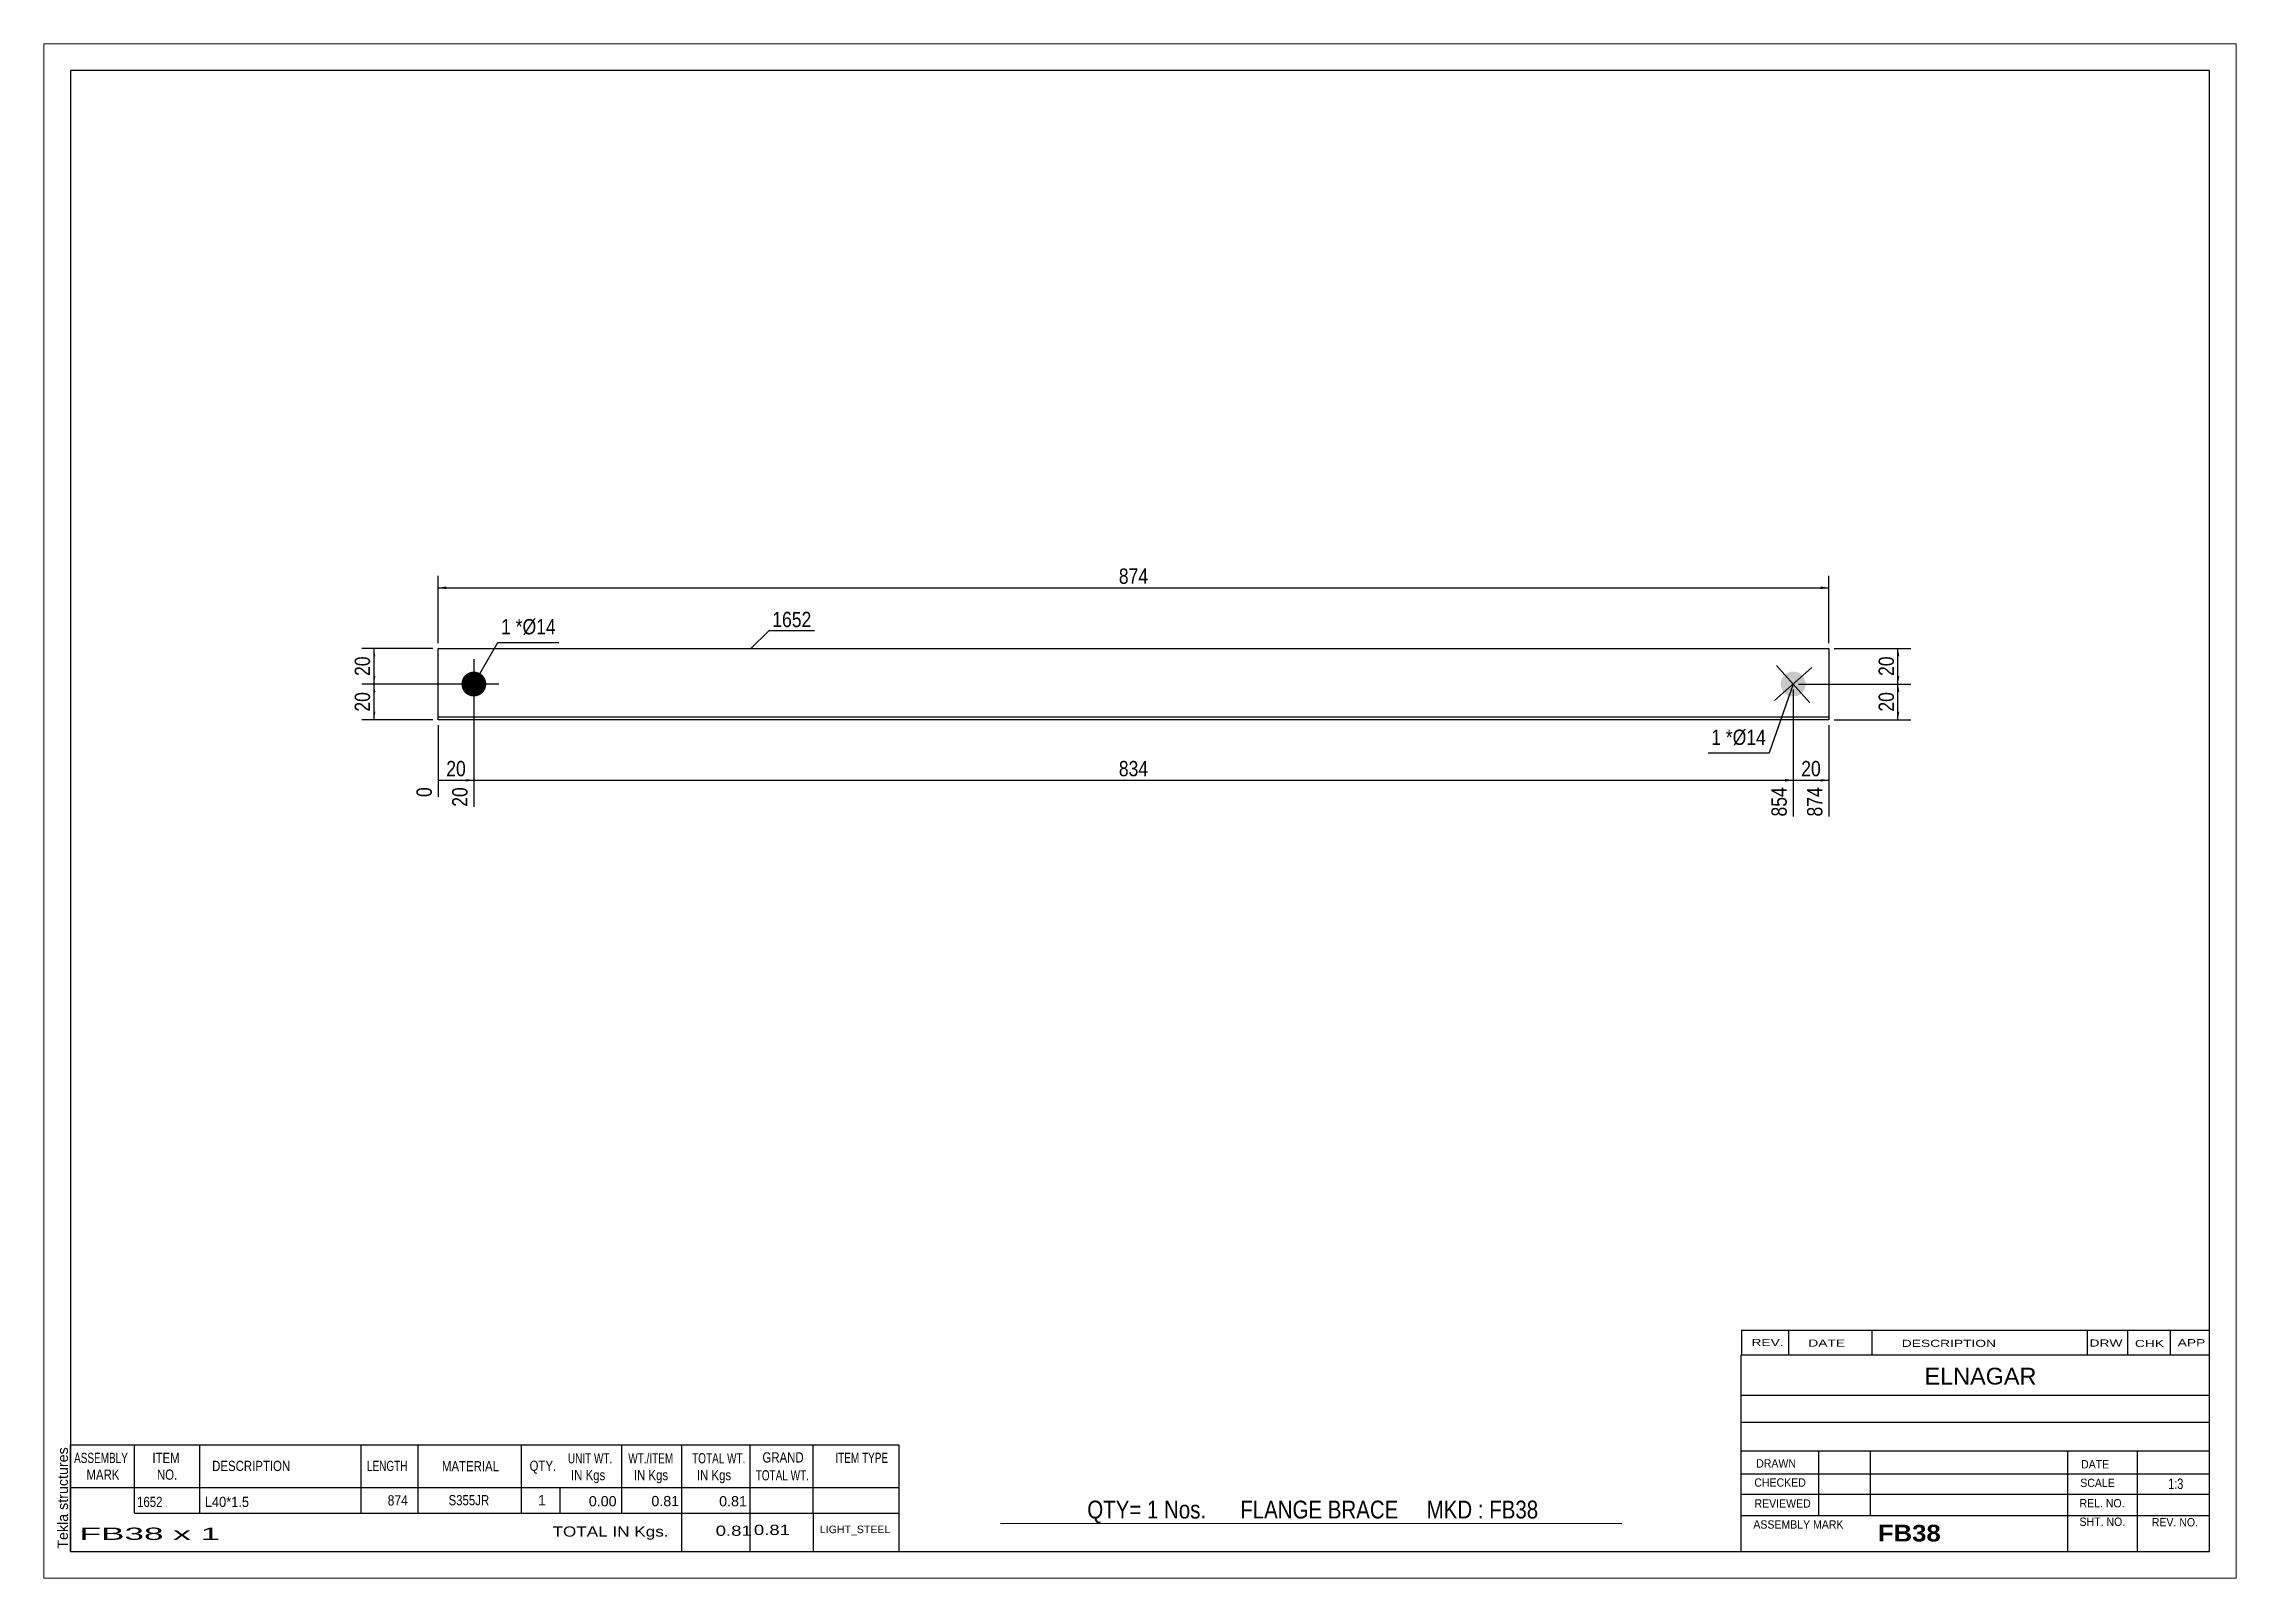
# Paper-space layout 'Layout1' of a CAD drawing. Header units: millimetres. Extents: x 0 to 410, y 0 to 287.
# The model-space entities are those that its viewports show. They can reach past a viewport. Long polylines and large blocks are cut down to what shows.
import ezdxf

# ---------------------------------------------------------------- set-up
doc = ezdxf.new("R2010")
doc.units = ezdxf.units.MM
doc.layers.add('Viewport layer', color=7, linetype='Continuous', plot=False)
doc.styles.add('Arial', font='ARIAL.TTF', dxfattribs={"height": 0.2})
doc.styles.add('Arial Bold', font='ARIALBD.TTF', dxfattribs={"height": 0.2})
doc.styles.add('Arial Narrow', font='ARIALN.TTF', dxfattribs={"height": 0.2})

# ---------------------------------------------------------------- blocks, each defined once
blk = doc.blocks.new('Unknown-629097151-1441')
at = {"color": 5, "linetype": 'Continuous'}
for p, q in [((331.25, 114.75), (-68.75, 114.75)), ((-68.75, 114.75), (-68.75, -162.25)), ((331.25, -162.25), (331.25, 114.75)), ((-68.75, -162.25), (331.25, -162.25))]:
    blk.add_line(p, q, dxfattribs=at)
at = {"color": 174, "linetype": 'Continuous', "style": 'Arial'}
blk.add_text('Tekla structures', height=1.9102, rotation=90, dxfattribs=at).set_placement((-69.25, -161.75))
blk = doc.blocks.new('Part-629097151-1212 - 1209')
at = {"color": 2, "linetype": 'Continuous'}
for p, q in [((0, -6.67), (0, 6.67)), ((0, 6.67), (129.83, 6.67)), ((129.93, 6.67), (260.07, 6.67)), ((260.07, 6.67), (260.07, -6.67)), ((129.83, -6.17), (0, -6.17)), ((129.83, -6.67), (0, -6.67)), ((260.07, -6.17), (129.93, -6.17)), ((260.07, -6.67), (129.93, -6.67))]:
    blk.add_line(p, q, dxfattribs=at)
blk = doc.blocks.new('Bolt-629097151-1213 - 1209')
at = {"linetype": 'Continuous'}
blk.add_hatch(color=3, dxfattribs=at).paths.add_polyline_path([(6.67, -2.33, -1), (6.67, 2.33, -1)])
at = {"color": 3, "linetype": 'Continuous'}
for p, q in [((6.67, 4.67), (6.67, -4.67)), ((11.33, 0), (2, 0))]:
    blk.add_line(p, q, dxfattribs=at)
blk = doc.blocks.new('Bolt-629097151-1214 - 1209')
at = {"linetype": 'Continuous'}
blk.add_hatch(color=3, dxfattribs=at).paths.add_polyline_path([(251.66, -1.55, -1), (255.15, 1.55, -1)])
at = {"color": 3, "linetype": 'Continuous'}
for p, q in [((256.89, 3.09), (249.91, -3.09)), ((256.5, -3.49), (250.31, 3.49))]:
    blk.add_line(p, q, dxfattribs=at)
blk = doc.blocks.new('StraightDimension-629097151-1219 - 1209')
at = {"linetype": 'Continuous'}
blk.add_hatch(color=7, dxfattribs=at).paths.add_polyline_path([(258.57, -17.75), (260.07, -18), (258.57, -18.25)])
at = {"color": 7, "linetype": 'Continuous'}
for p, q in [((253.4, -1), (253.4, -24.78)), ((260.07, -7.67), (260.07, -24.78)), ((253.4, -18), (260.07, -18))]:
    blk.add_line(p, q, dxfattribs=at)
at = {"color": 0}
blk.add_wipeout([(259.16, -17.85), (259.16, -13.65), (254.31, -13.65), (254.31, -17.85)], dxfattribs=at)
at = {"color": 0, "linetype": 'Continuous'}
blk.add_wipeout([(259.47, -18.7), (255.27, -18.7), (255.27, -25.38), (259.47, -25.38)], dxfattribs=at)
at = {"color": 3, "style": 'Arial Narrow'}
blk.add_text('20', height=2.863, dxfattribs=at).set_placement((254.91, -17.25))
at = {"color": 3, "linetype": 'Continuous', "style": 'Arial Narrow'}
blk.add_text('874', height=2.863, rotation=90.0002, dxfattribs=at).set_placement((258.87, -24.78))
blk = doc.blocks.new('StraightDimension-629097151-1220 - 1209')
at = {"linetype": 'Continuous'}
blk.add_hatch(color=7, dxfattribs=at).paths.add_polyline_path([(251.9, -17.75), (253.4, -18), (251.9, -18.25)])
at = {"color": 7, "linetype": 'Continuous'}
for p, q in [((6.67, -1), (6.67, -22.96)), ((253.4, -1), (253.4, -24.78)), ((6.67, -18), (253.4, -18))]:
    blk.add_line(p, q, dxfattribs=at)
at = {"color": 0}
blk.add_wipeout([(133.38, -17.85), (133.38, -13.65), (126.69, -13.65), (126.69, -17.85)], dxfattribs=at)
at = {"color": 0, "linetype": 'Continuous'}
blk.add_wipeout([(252.8, -18.7), (248.6, -18.7), (248.6, -25.38), (252.8, -25.38)], dxfattribs=at)
at = {"color": 3, "style": 'Arial Narrow'}
blk.add_text('834', height=2.863, dxfattribs=at).set_placement((127.29, -17.25))
at = {"color": 3, "linetype": 'Continuous', "style": 'Arial Narrow'}
blk.add_text('854', height=2.863, rotation=90.0002, dxfattribs=at).set_placement((252.2, -24.78))
blk = doc.blocks.new('StraightDimension-629097151-1221 - 1209')
at = {"linetype": 'Continuous'}
blk.add_hatch(color=7, dxfattribs=at).paths.add_polyline_path([(5.17, -17.75), (6.67, -18), (5.17, -18.25)])
at = {"color": 7, "linetype": 'Continuous'}
for p, q in [((6.67, -1), (6.67, -22.96)), ((0, -7.67), (0, -21.13)), ((0, -18), (6.67, -18))]:
    blk.add_line(p, q, dxfattribs=at)
at = {"color": 0}
blk.add_wipeout([(5.76, -17.85), (5.76, -13.65), (0.91, -13.65), (0.91, -17.85)], dxfattribs=at)
at = {"color": 0, "linetype": 'Continuous'}
for points in [[(-0.6, -18.7), (-4.8, -18.7), (-4.8, -21.73), (-0.6, -21.73)], [(6.07, -18.7), (1.87, -18.7), (1.87, -23.56), (6.07, -23.56)]]:
    blk.add_wipeout(points, dxfattribs=at)
at = {"color": 3, "style": 'Arial Narrow'}
blk.add_text('20', height=2.863, dxfattribs=at).set_placement((1.51, -17.25))
at = {"color": 3, "linetype": 'Continuous', "style": 'Arial Narrow'}
for s, height, p in [('0', 2.86, (-1.2, -21.13)), ('20', 2.863, (5.47, -22.96))]:
    blk.add_text(s, height=height, rotation=90.0002, dxfattribs=at).set_placement(p)
blk = doc.blocks.new('StraightDimension-629097151-1232 - 1209')
at = {"linetype": 'Continuous'}
for points in [[(1.5, 17.75), (0, 18), (1.5, 18.25)], [(258.57, 18.25), (260.07, 18), (258.57, 17.75)]]:
    blk.add_hatch(color=7, dxfattribs=at).paths.add_polyline_path(points)
at = {"color": 7, "linetype": 'Continuous'}
for p, q in [((0, 7.67), (0, 20.25)), ((0, 18), (260.07, 18)), ((260.07, 7.67), (260.07, 20.25))]:
    blk.add_line(p, q, dxfattribs=at)
at = {"color": 0}
blk.add_wipeout([(133.38, 18.15), (133.38, 22.35), (126.69, 22.35), (126.69, 18.15)], dxfattribs=at)
at = {"color": 3, "style": 'Arial Narrow'}
blk.add_text('874', height=2.863, dxfattribs=at).set_placement((127.29, 18.75))
blk = doc.blocks.new('StraightDimension-629097151-1236 - 1209')
at = {"linetype": 'Continuous'}
for points in [[(272.75, 5.17), (273, 6.67), (273.25, 5.17)], [(273.25, 1.5), (273, 0), (272.75, 1.5)]]:
    blk.add_hatch(color=7, dxfattribs=at).paths.add_polyline_path(points)
at = {"color": 7, "linetype": 'Continuous'}
for p, q in [((261.07, 6.67), (275.4, 6.67)), ((273, 0), (273, 6.67)), ((254.4, 0), (275.4, 0))]:
    blk.add_line(p, q, dxfattribs=at)
at = {"color": 0}
blk.add_wipeout([(272.85, 5.76), (268.65, 5.76), (268.65, 0.91), (272.85, 0.91)], dxfattribs=at)
at = {"color": 3, "style": 'Arial Narrow'}
blk.add_text('20', height=2.863, rotation=90.0002, dxfattribs=at).set_placement((272.25, 1.51))
blk = doc.blocks.new('StraightDimension-629097151-1237 - 1209')
at = {"linetype": 'Continuous'}
for points in [[(272.75, -1.5), (273, 0), (273.25, -1.5)], [(273.25, -5.17), (273, -6.67), (272.75, -5.17)]]:
    blk.add_hatch(color=7, dxfattribs=at).paths.add_polyline_path(points)
at = {"color": 7, "linetype": 'Continuous'}
for p, q in [((254.4, 0), (275.4, 0)), ((273, -6.67), (273, 0)), ((261.07, -6.67), (275.4, -6.67))]:
    blk.add_line(p, q, dxfattribs=at)
at = {"color": 0}
blk.add_wipeout([(272.85, -0.91), (268.65, -0.91), (268.65, -5.76), (272.85, -5.76)], dxfattribs=at)
at = {"color": 3, "style": 'Arial Narrow'}
blk.add_text('20', height=2.863, rotation=90.0002, dxfattribs=at).set_placement((272.25, -5.16))
blk = doc.blocks.new('StraightDimension-629097151-1244 - 1209')
at = {"linetype": 'Continuous'}
for points in [[(-12.25, 5.17), (-12, 6.67), (-11.75, 5.17)], [(-11.75, 1.5), (-12, 0), (-12.25, 1.5)]]:
    blk.add_hatch(color=7, dxfattribs=at).paths.add_polyline_path(points)
at = {"color": 7, "linetype": 'Continuous'}
for p, q in [((-1, 6.67), (-14.25, 6.67)), ((-12, 0), (-12, 6.67)), ((5.67, 0), (-14.25, 0))]:
    blk.add_line(p, q, dxfattribs=at)
at = {"color": 0}
blk.add_wipeout([(-12.15, 5.76), (-16.35, 5.76), (-16.35, 0.91), (-12.15, 0.91)], dxfattribs=at)
at = {"color": 3, "style": 'Arial Narrow'}
blk.add_text('20', height=2.863, rotation=90.0002, dxfattribs=at).set_placement((-12.75, 1.51))
blk = doc.blocks.new('StraightDimension-629097151-1245 - 1209')
at = {"linetype": 'Continuous'}
for points in [[(-12.25, -1.5), (-12, 0), (-11.75, -1.5)], [(-11.75, -5.17), (-12, -6.67), (-12.25, -5.17)]]:
    blk.add_hatch(color=7, dxfattribs=at).paths.add_polyline_path(points)
at = {"color": 7, "linetype": 'Continuous'}
for p, q in [((5.67, 0), (-14.25, 0)), ((-12, -6.67), (-12, 0)), ((-1, -6.67), (-14.25, -6.67))]:
    blk.add_line(p, q, dxfattribs=at)
at = {"color": 0}
blk.add_wipeout([(-12.15, -0.91), (-16.35, -0.91), (-16.35, -5.76), (-12.15, -5.76)], dxfattribs=at)
at = {"color": 3, "style": 'Arial Narrow'}
blk.add_text('20', height=2.863, rotation=90.0002, dxfattribs=at).set_placement((-12.75, -5.16))
blk = doc.blocks.new('CBS_BOM-629097151-1450')
at = {"color": 7, "linetype": 'Continuous'}
for p, q in [((-68.78, -150.28), (-68.78, -142.28)), ((-68.78, -142.28), (86.14, -142.28)), ((-56.78, -150.28), (-56.78, -142.28)), ((-44.59, -150.28), (-44.59, -142.28)), ((-14.43, -150.28), (-14.43, -142.28)), ((-3.75, -150.28), (-3.75, -142.28)), ((15.57, -150.28), (15.57, -142.28)), ((34.37, -150.28), (34.37, -142.28)), ((45.58, -150.28), (45.58, -142.28)), ((58.37, -150.28), (58.37, -142.28)), ((70.12, -150.28), (70.12, -142.28)), ((86.14, -142.29), (86.14, -150.27)), ((-68.78, -150.28), (86.14, -150.28)), ((-68.78, -155.08), (-68.78, -150.28)), ((-56.78, -155.08), (-56.78, -150.28)), ((-44.59, -155.08), (-44.59, -150.28)), ((-14.43, -155.08), (-14.43, -150.28)), ((-3.75, -155.08), (-3.75, -150.28)), ((15.57, -155.08), (15.57, -150.28)), ((22.83, -155.08), (22.83, -150.28)), ((34.37, -155.08), (34.37, -150.28)), ((45.58, -155.08), (45.58, -150.28)), ((58.37, -155.08), (58.37, -150.28)), ((70.14, -155.08), (70.14, -150.28)), ((86.14, -150.28), (86.14, -155.08)), ((-68.78, -162.28), (-68.78, -155.1)), ((-56.78, -155.08), (86.14, -155.08)), ((45.58, -162.28), (45.58, -155.1)), ((58.37, -162.28), (58.37, -155.1)), ((70.18, -162.28), (70.18, -155.1)), ((86.14, -155.08), (86.14, -162.28)), ((-68.78, -162.28), (86.14, -162.28))]:
    blk.add_line(p, q, dxfattribs=at)
at = {"color": 3, "linetype": 'Continuous', "style": 'Arial'}
for s, height, width, p in [('ASSEMBLY', 1.91, 0.7, (-68.1, -145.71)), ('MARK', 1.91, 0.8, (-65.78, -148.84)), ('ITEM', 1.91, 0.8, (-53.45, -145.71)), ('NO.', 1.91, 0.8, (-52.6, -148.84)), ('DESCRIPTION', 1.9102, 0.8, (-42.27, -147.21)), ('LENGTH', 1.91, 0.7, (-13.32, -147.21)), ('MATERIAL', 1.91, 0.8, (0.7, -147.26)), ('QTY.', 1.91, 0.8, (17.09, -147.18)), ('UNIT WT.', 1.91, 0.7, (24.26, -145.78)), ('IN Kgs', 1.91, 0.8, (24.84, -148.92)), ('WT./ITEM', 1.91, 0.7, (35.55, -145.78)), ('IN Kgs', 1.91, 0.8, (36.59, -148.92)), ('TOTAL WT.', 1.91, 0.7, (47.49, -145.78)), ('IN Kgs', 1.91, 0.8, (48.38, -148.92)), ('TOTAL WT.', 1.91, 0.7, (59.38, -148.96)), ('GRAND', 1.91, 0.8, (60.64, -145.62)), ('ITEM TYPE', 1.91, 0.7, (74.28, -145.7))]:
    blk.add_text(s, height=height, dxfattribs=dict(at, width=width)).set_placement(p)
at = {"color": 7, "linetype": 'Continuous', "style": 'Arial'}
for s, width, p in [('S355JR', 0.8, (1.94, -153.62)), ('1652', 0.8, (-56.32, -153.93)), ('L40*1.5', 0.9, (-43.65, -153.93)), ('874', 0.85, (-9.45, -153.65))]:
    blk.add_text(s, height=1.91, dxfattribs=dict(at, width=width)).set_placement(p)
for s, p in [('1', (18.66, -153.62)), ('0.00', (28.17, -153.81)), ('0.81', (39.87, -153.78)), ('0.81', (52.54, -153.81))]:
    blk.add_text(s, height=1.91, dxfattribs=at).set_placement(p)
at = {"color": 6, "linetype": 'Continuous', "style": 'Arial'}
for s, height, width, p in [('FB38 x 1', 2.292, 2.05, (-67.06, -160.09)), ('TOTAL IN Kgs.', 1.9102, 1.2, (21.38, -159.48)), ('0.81', 1.91, 1.3, (51.9, -159.33)), ('0.81', 1.91, 1.3, (59.04, -159.17))]:
    blk.add_text(s, height=height, dxfattribs=dict(at, width=width)).set_placement(p)
blk.add_text('LIGHT_STEEL', height=1.4135, dxfattribs=at).set_placement((71.39, -158.83))
blk = doc.blocks.new('CBS_CALLOFF-629097151-1451')
at = {"color": 7, "linetype": 'Continuous'}
blk.add_line((105.13, -156.98), (221.36, -157), dxfattribs=at)
at = {"color": 3, "linetype": 'Continuous', "style": 'Arial Narrow'}
blk.add_text('QTY= 1 Nos.      FLANGE BRACE     MKD : FB38', height=3.3405, dxfattribs=at).set_placement((121.39, -156.09))
blk = doc.blocks.new('CBS_NAME_BLOG-629097151-1452')
at = {"color": 7, "linetype": 'Continuous'}
for p, q in [((243.66, -125.5), (331.18, -125.5)), ((243.66, -162.21), (243.66, -125.5)), ((243.66, -133.04), (331.18, -133.04)), ((243.73, -138.09), (331.25, -138.09)), ((243.66, -143.46), (331.18, -143.46)), ((258.18, -155.57), (258.18, -143.47)), ((267.87, -155.54), (267.87, -143.47)), ((304.78, -162.21), (304.78, -143.48)), ((317.83, -162.21), (317.83, -143.47)), ((243.66, -151.51), (331.18, -151.51)), ((243.67, -147.76), (331.25, -147.74)), ((243.66, -155.55), (331.18, -155.55)), ((243.66, -162.25), (331.25, -162.25))]:
    blk.add_line(p, q, dxfattribs=at)
at = {"color": 3, "linetype": 'Continuous', "style": 'Arial'}
blk.add_text('ELNAGAR', height=3.133, dxfattribs=at).set_placement((277.98, -131.03))
at = {"color": 3, "linetype": 'Continuous'}
for s, height, style, width, p in [('DRAWN', 1.566, 'Arial', 0.9, (246.49, -146.57)), ('DATE', 1.566, 'Arial', 0.9, (307.25, -146.73)), ('CHECKED', 1.566, 'Arial', 0.9, (246.14, -150.14)), ('SCALE', 1.566, 'Arial', 0.9, (307.1, -150.21)), ('1:3', 1.957, 'Arial Narrow', 0.9, (323.55, -150.57)), ('REVIEWED', 1.566, 'Arial', 0.9, (246.18, -154.06)), ('REL. NO.', 1.566, 'Arial', 0.9, (306.96, -154.01)), ('ASSEMBLY MARK', 1.5663, 'Arial', 0.9, (245.96, -157.99)), ('FB38', 3.131, 'Arial Bold', 1.1, (269.24, -160.39)), ('SHT. NO.', 1.566, 'Arial', 0.9, (306.96, -157.48)), ('REV. NO.', 1.566, 'Arial', 0.9, (320.48, -157.57))]:
    blk.add_text(s, height=height, dxfattribs=dict(at, style=style, width=width)).set_placement(p)
blk = doc.blocks.new('CBS_REVISION-629097151-1453')
at = {"color": 7, "linetype": 'Continuous'}
for p, q in [((243.74, -120.87), (331.24, -120.87)), ((243.74, -120.87), (243.74, -125.5)), ((252.54, -120.87), (252.54, -125.5)), ((268.13, -120.87), (268.13, -125.44)), ((308.39, -120.87), (308.39, -125.5)), ((315.93, -120.87), (315.93, -125.5)), ((323.88, -120.87), (323.88, -125.5)), ((243.74, -125.5), (331.24, -125.5))]:
    blk.add_line(p, q, dxfattribs=at)
at = {"color": 7, "style": 'Arial Narrow', "width": 1.7}
for s, height, p in [('REV.', 1.326, (245.6, -123.82)), ('DATE', 1.326, (256.23, -123.94)), ('DESCRIPTION', 1.3257, (273.71, -123.99)), ('DRW', 1.326, (308.82, -123.93)), ('CHK', 1.326, (317.31, -124.02)), ('APP', 1.326, (325.31, -123.87))]:
    blk.add_text(s, height=height, dxfattribs=at).set_placement(p)
blk = doc.blocks.new('Mark-629097151-1254 - 1209')
at = {"color": 0}
blk.add_wipeout([(13.59, 9.29), (13.59, 12.29), (11.77, 12.29), (11.77, 9.29)], dxfattribs=at)
blk.add_wipeout([(13.59, 9.29), (13.59, 12.29), (11.77, 12.29), (11.77, 9.29)], dxfattribs=at)
at = {"color": 7, "linetype": 'Continuous'}
blk.add_line((6.67, 0), (11.17, 7.79), dxfattribs=at)
at = {"color": 0}
blk.add_wipeout([(15.77, 9.29), (15.77, 12.29), (14.49, 12.29), (14.49, 9.29)], dxfattribs=at)
blk.add_wipeout([(15.77, 9.29), (15.77, 12.29), (14.49, 12.29), (14.49, 9.29)], dxfattribs=at)
at = {"color": 3, "style": 'Arial Narrow'}
blk.add_text('1', height=2.86, dxfattribs=at).set_placement((11.77, 9.29))
at = {"color": 0}
blk.add_wipeout([(21.99, 9.29), (21.99, 12.29), (15.77, 12.29), (15.77, 9.29)], dxfattribs=at)
blk.add_wipeout([(21.99, 9.29), (21.99, 12.29), (15.77, 12.29), (15.77, 9.29)], dxfattribs=at)
at = {"color": 7, "linetype": 'Continuous'}
blk.add_line((11.17, 7.79), (22.59, 7.79), dxfattribs=at)
at = {"color": 3, "style": 'Arial Narrow'}
for s, height, p in [('*', 2.86, (14.49, 9.29)), ('Ø14', 2.863, (15.77, 9.29))]:
    blk.add_text(s, height=height, dxfattribs=at).set_placement(p)
blk = doc.blocks.new('Mark-629097151-1251 - 1209')
at = {"color": 0}
blk.add_wipeout([(69.79, 10.64), (69.79, 13.64), (62.48, 13.64), (62.48, 10.64)], dxfattribs=at)
blk.add_wipeout([(69.79, 10.64), (69.79, 13.64), (62.48, 13.64), (62.48, 10.64)], dxfattribs=at)
at = {"color": 7, "linetype": 'Continuous'}
for p, q in [((58.34, 6.5), (61.88, 10.04)), ((61.88, 10.04), (70.39, 10.04))]:
    blk.add_line(p, q, dxfattribs=at)
at = {"color": 3, "style": 'Arial Narrow'}
blk.add_text('1652', height=2.863, dxfattribs=at).set_placement((62.48, 10.64))
blk = doc.blocks.new('Mark-629097151-1255 - 1209')
at = {"color": 0}
blk.add_wipeout([(239.91, -11.39), (239.91, -8.39), (238.08, -8.39), (238.08, -11.39)], dxfattribs=at)
blk.add_wipeout([(239.91, -11.39), (239.91, -8.39), (238.08, -8.39), (238.08, -11.39)], dxfattribs=at)
blk.add_wipeout([(242.09, -11.39), (242.09, -8.39), (240.81, -8.39), (240.81, -11.39)], dxfattribs=at)
blk.add_wipeout([(242.09, -11.39), (242.09, -8.39), (240.81, -8.39), (240.81, -11.39)], dxfattribs=at)
at = {"color": 3, "style": 'Arial Narrow'}
blk.add_text('1', height=2.86, dxfattribs=at).set_placement((238.08, -11.39))
at = {"color": 0}
blk.add_wipeout([(248.3, -11.39), (248.3, -8.39), (242.09, -8.39), (242.09, -11.39)], dxfattribs=at)
blk.add_wipeout([(248.3, -11.39), (248.3, -8.39), (242.09, -8.39), (242.09, -11.39)], dxfattribs=at)
at = {"color": 7, "linetype": 'Continuous'}
for p in [(253.4, 0), (237.48, -12.89)]:
    blk.add_line(p, (248.9, -12.89), dxfattribs=at)
at = {"color": 3, "style": 'Arial Narrow'}
for s, height, p in [('*', 2.86, (240.81, -11.39)), ('Ø14', 2.863, (242.09, -11.39))]:
    blk.add_text(s, height=height, dxfattribs=at).set_placement(p)

msp = doc.modelspace()

# ---------------------------------------------------------------- block references
for name in ['Unknown-629097151-1441', 'Part-629097151-1212 - 1209', 'Bolt-629097151-1213 - 1209', 'Bolt-629097151-1214 - 1209', 'CBS_REVISION-629097151-1453', 'CBS_NAME_BLOG-629097151-1452', 'CBS_BOM-629097151-1450', 'CBS_CALLOFF-629097151-1451']:
    msp.add_blockref(name, (0, 0))

# ---------------------------------------------------------------- next in the draw order: block references
for name in ['StraightDimension-629097151-1232 - 1209', 'StraightDimension-629097151-1219 - 1209']:
    msp.add_blockref(name, (0, 0))

# ---------------------------------------------------------------- next in the draw order: block references
for name in ['Mark-629097151-1251 - 1209', 'StraightDimension-629097151-1220 - 1209']:
    msp.add_blockref(name, (0, 0))

# ---------------------------------------------------------------- next in the draw order: block references
for name in ['StraightDimension-629097151-1236 - 1209', 'StraightDimension-629097151-1221 - 1209']:
    msp.add_blockref(name, (0, 0))

# ---------------------------------------------------------------- next in the draw order: block references
for name in ['StraightDimension-629097151-1244 - 1209', 'StraightDimension-629097151-1237 - 1209']:
    msp.add_blockref(name, (0, 0))

# ---------------------------------------------------------------- next in the draw order: block references
for name in ['StraightDimension-629097151-1245 - 1209', 'Mark-629097151-1255 - 1209']:
    msp.add_blockref(name, (0, 0))

# ---------------------------------------------------------------- next in the draw order: block references
msp.add_blockref('Mark-629097151-1254 - 1209', (0, 0))

psp = doc.layouts.get("Layout1")

# ---------------------------------------------------------------- viewports
at = {"layer": 'Viewport layer', "view_target_point": (131.25, -23.75)}
psp.add_viewport(center=(205, 143.5), size=(410, 287), view_center_point=(0, 0), view_height=287, dxfattribs=at)

doc.saveas('drawing.dxf')
